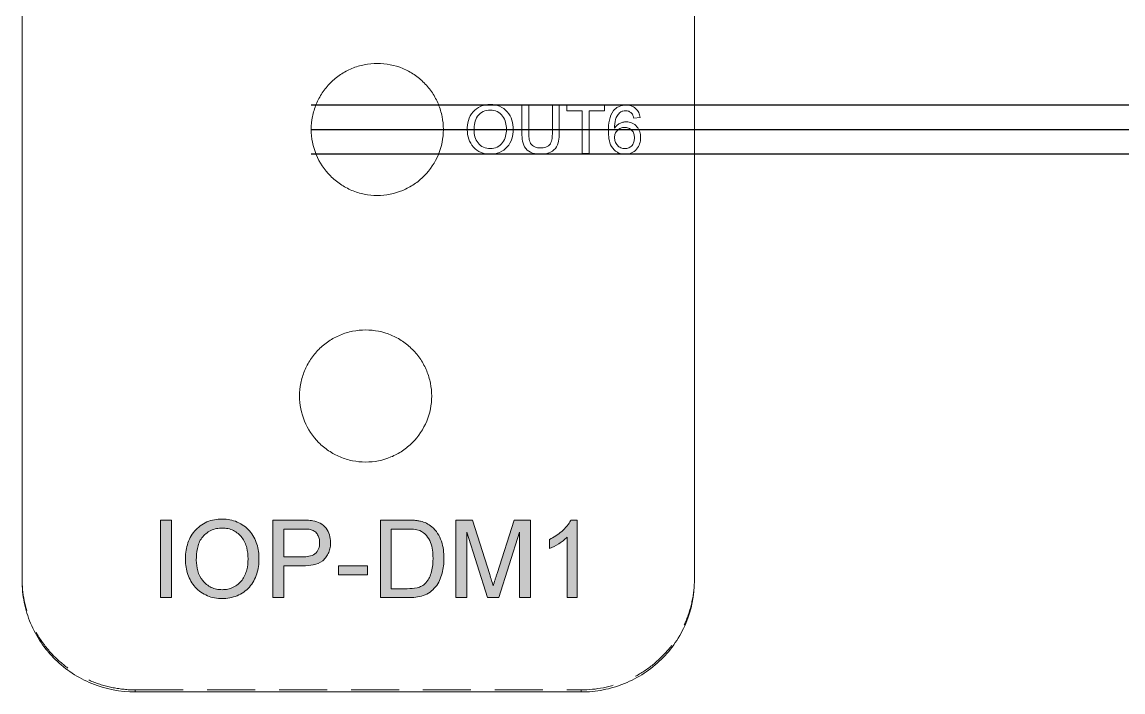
# Model space of a CAD drawing. Header units: millimetres. Extents: x 661 to 1125, y 84 to 277.
# Drawn here: x 1004.51 to 1033.67, y 104.64 to 122.39 of the extents above; entities that cross this region are included whole.
import ezdxf

# ---------------------------------------------------------------- set-up
doc = ezdxf.new("R2010")
doc.units = ezdxf.units.MM
doc.linetypes.add('HIDDEN', pattern=[1.905, 1.27, -0.635])

# ---------------------------------------------------------------- blocks, each defined once
blk = doc.blocks.new('D')
h = blk.add_hatch(color=2)
h.paths.add_polyline_path([(1013.662, 107.744), (1013.662, 107.981), (1012.898, 107.981), (1012.898, 107.744)])
h.paths.add_polyline_path([(1008.183, 109.193), (1008.183, 107.138), (1008.473, 107.138), (1008.473, 109.193)])
edge = h.paths.add_edge_path()
edge.add_line((1017.55, 109.193), (1017.095, 107.776))
edge.add_spline(control_points=[(1017.095, 107.776), (1017.087, 107.749), (1017.078, 107.722), (1017.069, 107.694), (1017.061, 107.667), (1017.053, 107.64), (1017.044, 107.613), (1017.027, 107.558), (1017.01, 107.504), (1016.994, 107.449)], knot_values=[0, 0, 0, 0, 0.000087, 0.000087, 0.000087, 0.000174, 0.000174, 0.000174, 0.000347, 0.000347, 0.000347, 0.000347], degree=3, periodic=0)
edge.add_spline(control_points=[(1016.994, 107.449), (1016.98, 107.5), (1016.964, 107.55), (1016.949, 107.6), (1016.941, 107.626), (1016.933, 107.651), (1016.925, 107.676), (1016.917, 107.701), (1016.909, 107.726), (1016.902, 107.751)], knot_values=[0, 0, 0, 0, 0.00016, 0.00016, 0.00016, 0.00024, 0.00024, 0.00024, 0.000321, 0.000321, 0.000321, 0.000321], degree=3, periodic=0)
edge.add_line((1016.902, 107.751), (1016.442, 109.193))
edge.add_line((1016.442, 109.193), (1016.007, 109.193))
edge.add_line((1016.007, 109.193), (1016.007, 107.138))
edge.add_line((1016.007, 107.138), (1016.296, 107.138))
edge.add_line((1016.296, 107.138), (1016.296, 108.877))
edge.add_line((1016.296, 108.877), (1016.841, 107.138))
edge.add_line((1016.841, 107.138), (1017.144, 107.138))
edge.add_line((1017.144, 107.138), (1017.692, 108.877))
edge.add_line((1017.692, 108.877), (1017.692, 107.138))
edge.add_line((1017.692, 107.138), (1017.982, 107.138))
edge.add_line((1017.982, 107.138), (1017.982, 109.193))
edge.add_line((1017.982, 109.193), (1017.55, 109.193))
edge = h.paths.add_edge_path()
edge.add_line((1011.16, 107.138), (1011.449, 107.138))
edge.add_line((1011.449, 107.138), (1011.449, 107.981))
edge.add_line((1011.449, 107.981), (1011.953, 107.981))
edge.add_spline(control_points=[(1011.953, 107.981), (1012.045, 107.983), (1012.138, 107.987), (1012.319, 108.026), (1012.41, 108.058), (1012.516, 108.144), (1012.546, 108.18), (1012.598, 108.255), (1012.621, 108.294), (1012.655, 108.378), (1012.668, 108.423), (1012.684, 108.512), (1012.686, 108.557), (1012.687, 108.602)], knot_values=[0, 0, 0, 0, 0.25, 0.25, 0.5, 0.5, 0.625, 0.625, 0.75, 0.75, 0.875, 0.875, 1, 1, 1, 1], degree=3, periodic=0)
edge.add_spline(control_points=[(1012.687, 108.602), (1012.686, 108.67), (1012.678, 108.736), (1012.639, 108.864), (1012.608, 108.925), (1012.526, 109.034), (1012.474, 109.078), (1012.353, 109.143), (1012.287, 109.161), (1012.219, 109.174)], knot_values=[0, 0, 0, 0, 0.25, 0.25, 0.5, 0.5, 0.75, 0.75, 1, 1, 1, 1], degree=3, periodic=0)
edge.add_spline(control_points=[(1012.219, 109.174), (1012.194, 109.178), (1012.169, 109.182), (1012.143, 109.184), (1012.118, 109.187), (1012.092, 109.188), (1012.067, 109.189), (1012.016, 109.192), (1011.965, 109.193), (1011.914, 109.193)], knot_values=[0, 0, 0, 0, 0.000076, 0.000076, 0.000076, 0.000153, 0.000153, 0.000153, 0.000305, 0.000305, 0.000305, 0.000305], degree=3, periodic=0)
edge.add_line((1011.914, 109.193), (1011.16, 109.193))
edge.add_line((1011.16, 109.193), (1011.16, 107.138))
edge = h.paths.add_edge_path(flags=16)
edge.add_line((1011.449, 108.218), (1011.449, 108.956))
edge.add_line((1011.449, 108.956), (1011.94, 108.956))
edge.add_spline(control_points=[(1011.94, 108.956), (1012.019, 108.955), (1012.099, 108.957), (1012.177, 108.938)], knot_values=[0, 0, 0, 0, 1, 1, 1, 1], degree=3, periodic=0)
edge.add_spline(control_points=[(1012.177, 108.938), (1012.212, 108.926), (1012.245, 108.91), (1012.302, 108.864), (1012.326, 108.835), (1012.364, 108.772), (1012.377, 108.738), (1012.394, 108.667), (1012.397, 108.631), (1012.398, 108.594)], knot_values=[0, 0, 0, 0, 0.25, 0.25, 0.5, 0.5, 0.75, 0.75, 1, 1, 1, 1], degree=3, periodic=0)
edge.add_spline(control_points=[(1012.398, 108.594), (1012.397, 108.538), (1012.39, 108.482), (1012.35, 108.378), (1012.316, 108.331), (1012.226, 108.263), (1012.17, 108.244), (1012.058, 108.222), (1012.002, 108.219), (1011.945, 108.218)], knot_values=[0, 0, 0, 0, 0.25, 0.25, 0.5, 0.5, 0.75, 0.75, 1, 1, 1, 1], degree=3, periodic=0)
edge.add_line((1011.945, 108.218), (1011.449, 108.218))
edge = h.paths.add_edge_path()
edge.add_line((1014.005, 107.138), (1014.74, 107.138))
edge.add_spline(control_points=[(1014.74, 107.138), (1014.876, 107.14), (1015.011, 107.152), (1015.205, 107.216), (1015.266, 107.244), (1015.377, 107.323), (1015.425, 107.371), (1015.552, 107.529), (1015.606, 107.654), (1015.678, 107.911), (1015.688, 108.043), (1015.69, 108.177)], knot_values=[0, 0, 0, 0, 0.25, 0.25, 0.375, 0.375, 0.5, 0.5, 0.75, 0.75, 1, 1, 1, 1], degree=3, periodic=0)
edge.add_spline(control_points=[(1015.69, 108.177), (1015.689, 108.331), (1015.673, 108.484), (1015.597, 108.705), (1015.565, 108.776), (1015.48, 108.907), (1015.428, 108.965), (1015.369, 109.016)], knot_values=[0, 0, 0, 0, 0.5, 0.5, 0.75, 0.75, 1, 1, 1, 1], degree=3, periodic=0)
edge.add_spline(control_points=[(1015.369, 109.016), (1015.325, 109.051), (1015.279, 109.084), (1015.178, 109.133), (1015.124, 109.149), (1015.07, 109.163)], knot_values=[0, 0, 0, 0, 0.5, 0.5, 1, 1, 1, 1], degree=3, periodic=0)
edge.add_spline(control_points=[(1015.07, 109.163), (1015.04, 109.17), (1015.01, 109.175), (1014.98, 109.179), (1014.95, 109.183), (1014.92, 109.186), (1014.889, 109.188), (1014.829, 109.192), (1014.768, 109.193), (1014.707, 109.193)], knot_values=[0, 0, 0, 0, 0.000091, 0.000091, 0.000091, 0.000183, 0.000183, 0.000183, 0.000365, 0.000365, 0.000365, 0.000365], degree=3, periodic=0)
edge.add_line((1014.707, 109.193), (1014.005, 109.193))
edge.add_line((1014.005, 109.193), (1014.005, 107.138))
edge = h.paths.add_edge_path(flags=16)
edge.add_line((1014.294, 107.375), (1014.294, 108.956))
edge.add_line((1014.294, 108.956), (1014.711, 108.956))
edge.add_spline(control_points=[(1014.711, 108.956), (1014.826, 108.954), (1014.942, 108.953), (1015.05, 108.913)], knot_values=[0, 0, 0, 0, 1, 1, 1, 1], degree=3, periodic=0)
edge.add_spline(control_points=[(1015.05, 108.913), (1015.185, 108.855), (1015.283, 108.736), (1015.389, 108.47), (1015.399, 108.324), (1015.401, 108.181)], knot_values=[0, 0, 0, 0, 0.5, 0.5, 1, 1, 1, 1], degree=3, periodic=0)
edge.add_spline(control_points=[(1015.401, 108.181), (1015.399, 108.064), (1015.392, 107.945), (1015.348, 107.775), (1015.329, 107.72), (1015.29, 107.641), (1015.275, 107.615), (1015.242, 107.566), (1015.223, 107.543), (1015.203, 107.521)], knot_values=[0, 0, 0, 0, 0.5, 0.5, 0.75, 0.75, 0.875, 0.875, 1, 1, 1, 1], degree=3, periodic=0)
edge.add_spline(control_points=[(1015.203, 107.521), (1015.172, 107.491), (1015.138, 107.464), (1015.061, 107.424), (1015.019, 107.41), (1014.893, 107.38), (1014.805, 107.377), (1014.718, 107.375)], knot_values=[0, 0, 0, 0, 0.25, 0.25, 0.5, 0.5, 1, 1, 1, 1], degree=3, periodic=0)
edge.add_line((1014.718, 107.375), (1014.294, 107.375))
edge = h.paths.add_edge_path()
edge.add_spline(control_points=[(1019.051, 109.193), (1019.035, 109.164), (1019.02, 109.135), (1018.984, 109.082), (1018.965, 109.057), (1018.903, 108.983), (1018.857, 108.937), (1018.759, 108.851), (1018.707, 108.812), (1018.598, 108.74), (1018.541, 108.709), (1018.483, 108.679)], knot_values=[0, 0, 0, 0, 0.125, 0.125, 0.25, 0.25, 0.5, 0.5, 0.75, 0.75, 1, 1, 1, 1], degree=3, periodic=0)
edge.add_line((1018.483, 108.679), (1018.483, 108.436))
edge.add_spline(control_points=[(1018.483, 108.436), (1018.57, 108.472), (1018.654, 108.517), (1018.814, 108.617), (1018.889, 108.674), (1018.957, 108.739)], knot_values=[0, 0, 0, 0, 0.5, 0.5, 1, 1, 1, 1], degree=3, periodic=0)
edge.add_line((1018.957, 108.739), (1018.957, 107.138))
edge.add_line((1018.957, 107.138), (1019.22, 107.138))
edge.add_line((1019.22, 107.138), (1019.22, 109.193))
edge.add_line((1019.22, 109.193), (1019.051, 109.193))
edge = h.paths.add_edge_path()
edge.add_spline(control_points=[(1010.791, 108.162), (1010.79, 108.229), (1010.787, 108.296), (1010.768, 108.427), (1010.754, 108.492), (1010.693, 108.683), (1010.629, 108.805), (1010.452, 109.009), (1010.339, 109.088), (1010.153, 109.168), (1010.088, 109.187), (1009.954, 109.214), (1009.886, 109.218), (1009.817, 109.219)], knot_values=[0, 0, 0, 0, 0.125, 0.125, 0.25, 0.25, 0.5, 0.5, 0.75, 0.75, 0.875, 0.875, 1, 1, 1, 1], degree=3, periodic=0)
edge.add_spline(control_points=[(1009.817, 109.219), (1009.748, 109.218), (1009.679, 109.214), (1009.544, 109.189), (1009.477, 109.17), (1009.287, 109.088), (1009.174, 109.004), (1009.041, 108.848), (1009.001, 108.791), (1008.938, 108.67), (1008.914, 108.607), (1008.875, 108.476), (1008.862, 108.409), (1008.845, 108.274), (1008.843, 108.207), (1008.842, 108.138)], knot_values=[0, 0, 0, 0, 0.125, 0.125, 0.25, 0.25, 0.5, 0.5, 0.625, 0.625, 0.75, 0.75, 0.875, 0.875, 1, 1, 1, 1], degree=3, periodic=0)
edge.add_spline(control_points=[(1008.842, 108.138), (1008.843, 108.007), (1008.863, 107.879), (1008.95, 107.631), (1009.014, 107.514), (1009.192, 107.317), (1009.303, 107.239), (1009.486, 107.162), (1009.55, 107.142), (1009.682, 107.118), (1009.749, 107.113), (1009.816, 107.112)], knot_values=[0, 0, 0, 0, 0.25, 0.25, 0.5, 0.5, 0.75, 0.75, 0.875, 0.875, 1, 1, 1, 1], degree=3, periodic=0)
edge.add_spline(control_points=[(1009.816, 107.112), (1009.884, 107.113), (1009.951, 107.118), (1010.083, 107.144), (1010.149, 107.164), (1010.273, 107.216), (1010.333, 107.247), (1010.443, 107.323), (1010.495, 107.369), (1010.626, 107.52), (1010.691, 107.641), (1010.752, 107.831), (1010.767, 107.896), (1010.787, 108.028), (1010.79, 108.095), (1010.791, 108.162)], knot_values=[0, 0, 0, 0, 0.125, 0.125, 0.25, 0.25, 0.375, 0.375, 0.5, 0.5, 0.75, 0.75, 0.875, 0.875, 1, 1, 1, 1], degree=3, periodic=0)
edge = h.paths.add_edge_path(flags=16)
edge.add_spline(control_points=[(1009.131, 108.135), (1009.133, 108.238), (1009.139, 108.34), (1009.18, 108.54), (1009.216, 108.64), (1009.308, 108.765), (1009.345, 108.8), (1009.426, 108.865), (1009.47, 108.893), (1009.563, 108.938), (1009.613, 108.955), (1009.715, 108.977), (1009.767, 108.981), (1009.819, 108.982)], knot_values=[0, 0, 0, 0, 0.25, 0.25, 0.5, 0.5, 0.625, 0.625, 0.75, 0.75, 0.875, 0.875, 1, 1, 1, 1], degree=3, periodic=0)
edge.add_spline(control_points=[(1009.819, 108.982), (1009.87, 108.981), (1009.92, 108.977), (1010.018, 108.955), (1010.067, 108.939), (1010.202, 108.873), (1010.282, 108.808), (1010.4, 108.648), (1010.441, 108.555), (1010.491, 108.363), (1010.5, 108.264), (1010.501, 108.164)], knot_values=[0, 0, 0, 0, 0.125, 0.125, 0.25, 0.25, 0.5, 0.5, 0.75, 0.75, 1, 1, 1, 1], degree=3, periodic=0)
edge.add_spline(control_points=[(1010.501, 108.164), (1010.5, 108.065), (1010.492, 107.967), (1010.444, 107.776), (1010.403, 107.682), (1010.281, 107.523), (1010.201, 107.457), (1010.064, 107.39), (1010.016, 107.375), (1009.917, 107.353), (1009.866, 107.35), (1009.815, 107.349)], knot_values=[0, 0, 0, 0, 0.25, 0.25, 0.5, 0.5, 0.75, 0.75, 0.875, 0.875, 1, 1, 1, 1], degree=3, periodic=0)
edge.add_spline(control_points=[(1009.815, 107.349), (1009.766, 107.35), (1009.717, 107.353), (1009.621, 107.373), (1009.573, 107.389), (1009.44, 107.451), (1009.362, 107.514), (1009.239, 107.664), (1009.194, 107.753), (1009.142, 107.941), (1009.133, 108.038), (1009.131, 108.135)], knot_values=[0, 0, 0, 0, 0.125, 0.125, 0.25, 0.25, 0.5, 0.5, 0.75, 0.75, 1, 1, 1, 1], degree=3, periodic=0)
at = {"color": 2, "linetype": 'Continuous', "lineweight": 15}
for p, q in [((1004.515, 239.48), (1004.515, 107.586)), ((1022.325, 239.48), (1022.325, 107.586)), ((1017.756, 120.188), (1017.756, 119.449)), ((1017.937, 120.188), (1017.756, 120.188)), ((1017.937, 119.458), (1017.937, 120.188)), ((1018.744, 120.188), (1018.562, 120.188)), ((1018.562, 120.188), (1018.562, 119.458)), ((1018.744, 119.449), (1018.744, 120.188)), ((1018.941, 120.188), (1018.941, 120.04)), ((1019.945, 120.188), (1018.941, 120.188)), ((1019.945, 120.04), (1019.945, 120.188)), ((1018.941, 120.04), (1019.353, 120.04)), ((1019.353, 120.04), (1019.353, 118.904)), ((1019.534, 118.904), (1019.534, 120.04)), ((1019.534, 120.04), (1019.945, 120.04)), ((1020.719, 119.842), (1020.884, 119.859)), ((1019.353, 118.904), (1019.534, 118.904)), ((1008.473, 109.193), (1008.183, 109.193)), ((1008.183, 109.193), (1008.183, 107.138)), ((1008.473, 107.138), (1008.473, 109.193)), ((1011.914, 109.193), (1011.16, 109.193)), ((1011.16, 109.193), (1011.16, 107.138)), ((1014.707, 109.193), (1014.005, 109.193)), ((1014.005, 109.193), (1014.005, 107.138)), ((1016.442, 109.193), (1016.007, 109.193)), ((1016.007, 109.193), (1016.007, 107.138)), ((1016.902, 107.751), (1016.442, 109.193)), ((1017.55, 109.193), (1017.095, 107.776)), ((1017.982, 109.193), (1017.55, 109.193)), ((1017.982, 107.138), (1017.982, 109.193)), ((1019.22, 109.193), (1019.051, 109.193)), ((1019.22, 107.138), (1019.22, 109.193)), ((1011.449, 108.218), (1011.449, 108.956)), ((1011.449, 108.956), (1011.94, 108.956)), ((1014.294, 108.956), (1014.711, 108.956)), ((1014.294, 107.375), (1014.294, 108.956)), ((1016.296, 107.138), (1016.296, 108.877)), ((1016.296, 108.877), (1016.841, 107.138)), ((1017.144, 107.138), (1017.692, 108.877)), ((1017.692, 108.877), (1017.692, 107.138)), ((1018.483, 108.679), (1018.483, 108.436)), ((1018.957, 108.739), (1018.957, 107.138)), ((1011.945, 108.218), (1011.449, 108.218)), ((1011.449, 107.138), (1011.449, 107.981)), ((1011.449, 107.981), (1011.953, 107.981)), ((1013.662, 107.981), (1012.898, 107.981)), ((1012.898, 107.981), (1012.898, 107.744)), ((1013.662, 107.744), (1013.662, 107.981)), ((1012.898, 107.744), (1013.662, 107.744)), ((1014.718, 107.375), (1014.294, 107.375)), ((1008.183, 107.138), (1008.473, 107.138)), ((1011.16, 107.138), (1011.449, 107.138)), ((1014.005, 107.138), (1014.74, 107.138)), ((1016.007, 107.138), (1016.296, 107.138)), ((1016.841, 107.138), (1017.144, 107.138)), ((1017.692, 107.138), (1017.982, 107.138)), ((1018.957, 107.138), (1019.22, 107.138)), ((1007.515, 104.638), (1019.325, 104.638))]:
    blk.add_line(p, q, dxfattribs=at)
for p, q in [((1012.175, 120.194), (1125.244, 120.194)), ((1012.175, 119.544), (1125.244, 119.544)), ((1012.175, 118.894), (1125.244, 118.894))]:
    blk.add_line(p, q)
at = {"color": 2, "linetype": 'HIDDEN', "lineweight": 0}
for p, q in [((1007.515, 104.694), (1019.325, 104.694)), ((1007.515, 104.638), (1007.515, 104.694)), ((1019.325, 104.694), (1019.325, 104.638))]:
    blk.add_line(p, q, dxfattribs=at)
at = {"color": 2, "linetype": 'Continuous', "lineweight": 15}
for points, knots in [([(1015.674, 119.543), (1015.674, 119.658), (1015.663, 119.771), (1015.619, 119.993), (1015.586, 120.104), (1015.499, 120.315), (1015.446, 120.415), (1015.32, 120.605), (1015.246, 120.695), (1015.085, 120.857), (1014.998, 120.93), (1014.807, 121.059), (1014.704, 121.114), (1014.387, 121.246), (1014.155, 121.293), (1013.811, 121.293), (1013.694, 121.281), (1013.468, 121.236), (1013.359, 121.203), (1013.146, 121.114), (1013.043, 121.059), (1012.853, 120.931), (1012.765, 120.859), (1012.602, 120.695), (1012.53, 120.606), (1012.404, 120.417), (1012.35, 120.315), (1012.263, 120.103), (1012.231, 119.995), (1012.186, 119.772), (1012.175, 119.657), (1012.175, 119.317), (1012.22, 119.088), (1012.393, 118.669), (1012.522, 118.474), (1012.762, 118.231), (1012.852, 118.157), (1013.042, 118.028), (1013.143, 117.974), (1013.355, 117.885), (1013.467, 117.851), (1013.692, 117.806), (1013.806, 117.794), (1014.154, 117.794), (1014.384, 117.84), (1014.703, 117.973), (1014.804, 118.027), (1014.994, 118.155), (1015.084, 118.229), (1015.326, 118.472), (1015.455, 118.667), (1015.628, 119.086), (1015.674, 119.314), (1015.674, 119.543)], [0, 0, 0, 0, 0.03125, 0.03125, 0.0625, 0.0625, 0.09375, 0.09375, 0.125, 0.125, 0.15625, 0.15625, 0.1875, 0.1875, 0.25, 0.25, 0.28125, 0.28125, 0.3125, 0.3125, 0.34375, 0.34375, 0.375, 0.375, 0.40625, 0.40625, 0.4375, 0.4375, 0.46875, 0.46875, 0.5, 0.5, 0.5625, 0.5625, 0.625, 0.625, 0.65625, 0.65625, 0.6875, 0.6875, 0.71875, 0.71875, 0.75, 0.75, 0.8125, 0.8125, 0.84375, 0.84375, 0.875, 0.875, 0.9375, 0.9375, 1, 1, 1, 1]), ([(1016.917, 120.205), (1016.83, 120.203), (1016.744, 120.19), (1016.586, 120.123), (1016.515, 120.07), (1016.404, 119.941), (1016.364, 119.863), (1016.316, 119.699), (1016.308, 119.614), (1016.307, 119.529)], [0, 0, 0, 0, 0.25, 0.25, 0.5, 0.5, 0.75, 0.75, 1, 1, 1, 1]), ([(1017.525, 119.544), (1017.524, 119.628), (1017.515, 119.71), (1017.464, 119.87), (1017.424, 119.946), (1017.313, 120.073), (1017.243, 120.123), (1017.088, 120.189), (1017.002, 120.203), (1016.917, 120.205)], [0, 0, 0, 0, 0.25, 0.25, 0.5, 0.5, 0.75, 0.75, 1, 1, 1, 1]), ([(1020.513, 120.188), (1020.451, 120.186), (1020.388, 120.177), (1020.303, 120.141), (1020.275, 120.125), (1020.226, 120.088), (1020.205, 120.065), (1020.184, 120.042)], [0, 0, 0, 0, 0.5, 0.5, 0.75, 0.75, 1, 1, 1, 1]), ([(1020.884, 119.859), (1020.877, 119.904), (1020.867, 119.948), (1020.829, 120.03), (1020.802, 120.068), (1020.733, 120.13), (1020.693, 120.153), (1020.606, 120.182), (1020.559, 120.187), (1020.513, 120.188)], [0, 0, 0, 0, 0.25, 0.25, 0.5, 0.5, 0.75, 0.75, 1, 1, 1, 1]), ([(1016.488, 119.527), (1016.489, 119.591), (1016.493, 119.655), (1016.519, 119.78), (1016.541, 119.843), (1016.618, 119.947), (1016.671, 119.987), (1016.787, 120.043), (1016.853, 120.055), (1016.918, 120.056)], [0, 0, 0, 0, 0.25, 0.25, 0.5, 0.5, 0.75, 0.75, 1, 1, 1, 1]), ([(1016.918, 120.056), (1016.981, 120.055), (1017.044, 120.043), (1017.157, 119.988), (1017.207, 119.948), (1017.281, 119.848), (1017.307, 119.79), (1017.338, 119.669), (1017.344, 119.607), (1017.344, 119.545)], [0, 0, 0, 0, 0.25, 0.25, 0.5, 0.5, 0.75, 0.75, 1, 1, 1, 1]), ([(1020.184, 120.042), (1020.124, 119.968), (1020.09, 119.879), (1020.051, 119.694), (1020.045, 119.599), (1020.044, 119.505)], [0, 0, 0, 0, 0.5, 0.5, 1, 1, 1, 1]), ([(1020.209, 119.574), (1020.21, 119.653), (1020.214, 119.732), (1020.246, 119.844), (1020.262, 119.881), (1020.304, 119.947), (1020.331, 119.976), (1020.362, 120.002)], [0, 0, 0, 0, 0.5, 0.5, 0.75, 0.75, 1, 1, 1, 1]), ([(1020.362, 120.002), (1020.373, 120.008), (1020.384, 120.014), (1020.395, 120.018), (1020.406, 120.023), (1020.418, 120.027), (1020.43, 120.03), (1020.453, 120.037), (1020.478, 120.039), (1020.502, 120.04)], [0, 0, 0, 0, 0.0000368946, 0.0000368946, 0.0000368946, 0.000073937, 0.000073937, 0.000073937, 0.0001476186, 0.0001476186, 0.0001476186, 0.0001476186]), ([(1020.502, 120.04), (1020.532, 120.039), (1020.561, 120.035), (1020.615, 120.012), (1020.639, 119.994), (1020.66, 119.974)], [0, 0, 0, 0, 0.5, 0.5, 1, 1, 1, 1]), ([(1020.66, 119.974), (1020.667, 119.965), (1020.675, 119.955), (1020.681, 119.945), (1020.688, 119.934), (1020.693, 119.923), (1020.697, 119.912), (1020.702, 119.901), (1020.706, 119.889), (1020.71, 119.878), (1020.713, 119.866), (1020.716, 119.854), (1020.719, 119.842)], [0, 0, 0, 0, 0.0000367434, 0.0000367434, 0.0000367434, 0.0000735262, 0.0000735262, 0.0000735262, 0.0001103453, 0.0001103453, 0.0001103453, 0.0001474162, 0.0001474162, 0.0001474162, 0.0001474162]), ([(1020.521, 119.744), (1020.49, 119.743), (1020.459, 119.74), (1020.399, 119.725), (1020.37, 119.714), (1020.316, 119.685), (1020.291, 119.667), (1020.245, 119.624), (1020.227, 119.599), (1020.209, 119.574)], [0, 0, 0, 0, 0.25, 0.25, 0.5, 0.5, 0.75, 0.75, 1, 1, 1, 1]), ([(1020.209, 119.33), (1020.21, 119.365), (1020.214, 119.399), (1020.238, 119.464), (1020.258, 119.494), (1020.308, 119.544), (1020.338, 119.564), (1020.404, 119.59), (1020.44, 119.595), (1020.475, 119.595)], [0, 0, 0, 0, 0.25, 0.25, 0.5, 0.5, 0.75, 0.75, 1, 1, 1, 1]), ([(1020.475, 119.595), (1020.511, 119.595), (1020.546, 119.591), (1020.614, 119.566), (1020.644, 119.545), (1020.693, 119.493), (1020.71, 119.461), (1020.732, 119.393), (1020.735, 119.357), (1020.736, 119.322)], [0, 0, 0, 0, 0.25, 0.25, 0.5, 0.5, 0.75, 0.75, 1, 1, 1, 1]), ([(1020.9, 119.327), (1020.899, 119.379), (1020.893, 119.431), (1020.861, 119.53), (1020.835, 119.576), (1020.765, 119.656), (1020.723, 119.688), (1020.627, 119.733), (1020.574, 119.742), (1020.521, 119.744)], [0, 0, 0, 0, 0.25, 0.25, 0.5, 0.5, 0.75, 0.75, 1, 1, 1, 1]), ([(1016.307, 119.529), (1016.308, 119.447), (1016.32, 119.366), (1016.375, 119.211), (1016.415, 119.138), (1016.526, 119.015), (1016.596, 118.967), (1016.748, 118.903), (1016.832, 118.889), (1016.916, 118.887)], [0, 0, 0, 0, 0.25, 0.25, 0.5, 0.5, 0.75, 0.75, 1, 1, 1, 1]), ([(1016.915, 119.036), (1016.854, 119.037), (1016.792, 119.047), (1016.681, 119.099), (1016.632, 119.138), (1016.555, 119.232), (1016.527, 119.288), (1016.495, 119.405), (1016.489, 119.466), (1016.488, 119.527)], [0, 0, 0, 0, 0.25, 0.25, 0.5, 0.5, 0.75, 0.75, 1, 1, 1, 1]), ([(1017.344, 119.545), (1017.343, 119.483), (1017.338, 119.422), (1017.309, 119.302), (1017.283, 119.244), (1017.206, 119.144), (1017.156, 119.103), (1017.042, 119.047), (1016.979, 119.037), (1016.915, 119.036)], [0, 0, 0, 0, 0.25, 0.25, 0.5, 0.5, 0.75, 0.75, 1, 1, 1, 1]), ([(1016.916, 118.887), (1017.001, 118.889), (1017.085, 118.903), (1017.24, 118.969), (1017.312, 119.016), (1017.422, 119.142), (1017.463, 119.218), (1017.514, 119.376), (1017.524, 119.46), (1017.525, 119.544)], [0, 0, 0, 0, 0.25, 0.25, 0.5, 0.5, 0.75, 0.75, 1, 1, 1, 1]), ([(1017.756, 119.449), (1017.756, 119.377), (1017.76, 119.305), (1017.787, 119.164), (1017.812, 119.093), (1017.903, 118.981), (1017.968, 118.941), (1018.106, 118.895), (1018.179, 118.889), (1018.253, 118.887)], [0, 0, 0, 0, 0.25, 0.25, 0.5, 0.5, 0.75, 0.75, 1, 1, 1, 1]), ([(1018.239, 119.052), (1018.189, 119.053), (1018.139, 119.06), (1018.05, 119.099), (1018.011, 119.132), (1017.96, 119.216), (1017.95, 119.265), (1017.938, 119.361), (1017.937, 119.409), (1017.937, 119.458)], [0, 0, 0, 0, 0.25, 0.25, 0.5, 0.5, 0.75, 0.75, 1, 1, 1, 1]), ([(1018.562, 119.458), (1018.562, 119.407), (1018.56, 119.357), (1018.546, 119.257), (1018.534, 119.207), (1018.482, 119.121), (1018.438, 119.09), (1018.341, 119.057), (1018.29, 119.053), (1018.239, 119.052)], [0, 0, 0, 0, 0.25, 0.25, 0.5, 0.5, 0.75, 0.75, 1, 1, 1, 1]), ([(1018.253, 118.887), (1018.325, 118.888), (1018.397, 118.896), (1018.535, 118.944), (1018.596, 118.987), (1018.687, 119.096), (1018.713, 119.166), (1018.74, 119.307), (1018.743, 119.378), (1018.744, 119.449)], [0, 0, 0, 0, 0.25, 0.25, 0.5, 0.5, 0.75, 0.75, 1, 1, 1, 1]), ([(1020.044, 119.505), (1020.045, 119.433), (1020.049, 119.361), (1020.073, 119.219), (1020.093, 119.15), (1020.166, 119.025), (1020.22, 118.973), (1020.315, 118.921), (1020.35, 118.908), (1020.421, 118.891), (1020.458, 118.888), (1020.494, 118.887)], [0, 0, 0, 0, 0.25, 0.25, 0.5, 0.5, 0.75, 0.75, 0.875, 0.875, 1, 1, 1, 1]), ([(1020.482, 119.036), (1020.444, 119.037), (1020.406, 119.042), (1020.337, 119.072), (1020.307, 119.095), (1020.258, 119.152), (1020.24, 119.186), (1020.215, 119.255), (1020.21, 119.293), (1020.209, 119.33)], [0, 0, 0, 0, 0.25, 0.25, 0.5, 0.5, 0.75, 0.75, 1, 1, 1, 1]), ([(1020.736, 119.322), (1020.735, 119.286), (1020.732, 119.25), (1020.712, 119.182), (1020.696, 119.149), (1020.65, 119.094), (1020.62, 119.071), (1020.555, 119.042), (1020.518, 119.037), (1020.482, 119.036)], [0, 0, 0, 0, 0.25, 0.25, 0.5, 0.5, 0.75, 0.75, 1, 1, 1, 1]), ([(1020.494, 118.887), (1020.551, 118.888), (1020.607, 118.897), (1020.71, 118.942), (1020.757, 118.976), (1020.828, 119.061), (1020.855, 119.11), (1020.892, 119.216), (1020.898, 119.271), (1020.9, 119.327)], [0, 0, 0, 0, 0.25, 0.25, 0.5, 0.5, 0.75, 0.75, 1, 1, 1, 1]), ([(1015.365, 112.48), (1015.365, 112.595), (1015.353, 112.708), (1015.31, 112.93), (1015.277, 113.04), (1015.19, 113.252), (1015.137, 113.352), (1015.011, 113.542), (1014.937, 113.632), (1014.776, 113.794), (1014.689, 113.867), (1014.498, 113.996), (1014.395, 114.051), (1014.078, 114.184), (1013.846, 114.23), (1013.501, 114.231), (1013.384, 114.219), (1013.158, 114.174), (1013.048, 114.14), (1012.835, 114.052), (1012.732, 113.996), (1012.542, 113.868), (1012.454, 113.796), (1012.291, 113.631), (1012.219, 113.543), (1012.094, 113.353), (1012.039, 113.251), (1011.953, 113.04), (1011.92, 112.932), (1011.876, 112.709), (1011.865, 112.594), (1011.865, 112.254), (1011.91, 112.026), (1012.082, 111.606), (1012.211, 111.411), (1012.451, 111.168), (1012.541, 111.094), (1012.732, 110.965), (1012.832, 110.911), (1013.044, 110.822), (1013.156, 110.788), (1013.382, 110.742), (1013.496, 110.731), (1013.844, 110.73), (1014.074, 110.776), (1014.394, 110.909), (1014.495, 110.964), (1014.685, 111.092), (1014.775, 111.166), (1015.017, 111.409), (1015.146, 111.604), (1015.319, 112.023), (1015.365, 112.251), (1015.365, 112.48)], [0, 0, 0, 0, 0.03125, 0.03125, 0.0625, 0.0625, 0.09375, 0.09375, 0.125, 0.125, 0.15625, 0.15625, 0.1875, 0.1875, 0.25, 0.25, 0.28125, 0.28125, 0.3125, 0.3125, 0.34375, 0.34375, 0.375, 0.375, 0.40625, 0.40625, 0.4375, 0.4375, 0.46875, 0.46875, 0.5, 0.5, 0.5625, 0.5625, 0.625, 0.625, 0.65625, 0.65625, 0.6875, 0.6875, 0.71875, 0.71875, 0.75, 0.75, 0.8125, 0.8125, 0.84375, 0.84375, 0.875, 0.875, 0.9375, 0.9375, 1, 1, 1, 1]), ([(1009.817, 109.219), (1009.748, 109.218), (1009.679, 109.214), (1009.544, 109.189), (1009.477, 109.17), (1009.287, 109.088), (1009.174, 109.004), (1009.041, 108.848), (1009.001, 108.791), (1008.938, 108.67), (1008.914, 108.607), (1008.875, 108.476), (1008.862, 108.409), (1008.845, 108.274), (1008.843, 108.207), (1008.842, 108.138)], [0, 0, 0, 0, 0.125, 0.125, 0.25, 0.25, 0.5, 0.5, 0.625, 0.625, 0.75, 0.75, 0.875, 0.875, 1, 1, 1, 1]), ([(1010.791, 108.162), (1010.79, 108.229), (1010.787, 108.296), (1010.768, 108.427), (1010.754, 108.492), (1010.693, 108.683), (1010.629, 108.805), (1010.452, 109.009), (1010.339, 109.088), (1010.153, 109.168), (1010.088, 109.187), (1009.954, 109.214), (1009.886, 109.218), (1009.817, 109.219)], [0, 0, 0, 0, 0.125, 0.125, 0.25, 0.25, 0.5, 0.5, 0.75, 0.75, 0.875, 0.875, 1, 1, 1, 1]), ([(1012.219, 109.174), (1012.194, 109.178), (1012.169, 109.182), (1012.143, 109.184), (1012.118, 109.187), (1012.092, 109.188), (1012.067, 109.189), (1012.016, 109.192), (1011.965, 109.193), (1011.914, 109.193)], [0, 0, 0, 0, 0.0000764783, 0.0000764783, 0.0000764783, 0.0001529307, 0.0001529307, 0.0001529307, 0.0003054867, 0.0003054867, 0.0003054867, 0.0003054867]), ([(1012.687, 108.602), (1012.686, 108.67), (1012.678, 108.736), (1012.639, 108.864), (1012.608, 108.925), (1012.526, 109.034), (1012.474, 109.078), (1012.353, 109.143), (1012.287, 109.161), (1012.219, 109.174)], [0, 0, 0, 0, 0.25, 0.25, 0.5, 0.5, 0.75, 0.75, 1, 1, 1, 1]), ([(1015.07, 109.163), (1015.04, 109.17), (1015.01, 109.175), (1014.98, 109.179), (1014.95, 109.183), (1014.92, 109.186), (1014.889, 109.188), (1014.829, 109.192), (1014.768, 109.193), (1014.707, 109.193)], [0, 0, 0, 0, 0.0000913802, 0.0000913802, 0.0000913802, 0.0001826073, 0.0001826073, 0.0001826073, 0.000364706, 0.000364706, 0.000364706, 0.000364706]), ([(1015.369, 109.016), (1015.325, 109.051), (1015.279, 109.084), (1015.178, 109.133), (1015.124, 109.149), (1015.07, 109.163)], [0, 0, 0, 0, 0.5, 0.5, 1, 1, 1, 1]), ([(1019.051, 109.193), (1019.035, 109.164), (1019.02, 109.135), (1018.984, 109.082), (1018.965, 109.057), (1018.903, 108.983), (1018.857, 108.937), (1018.759, 108.851), (1018.707, 108.812), (1018.598, 108.74), (1018.541, 108.709), (1018.483, 108.679)], [0, 0, 0, 0, 0.125, 0.125, 0.25, 0.25, 0.5, 0.5, 0.75, 0.75, 1, 1, 1, 1]), ([(1009.131, 108.135), (1009.133, 108.238), (1009.139, 108.34), (1009.18, 108.54), (1009.216, 108.64), (1009.308, 108.765), (1009.345, 108.8), (1009.426, 108.865), (1009.47, 108.893), (1009.563, 108.938), (1009.613, 108.955), (1009.715, 108.977), (1009.767, 108.981), (1009.819, 108.982)], [0, 0, 0, 0, 0.25, 0.25, 0.5, 0.5, 0.625, 0.625, 0.75, 0.75, 0.875, 0.875, 1, 1, 1, 1]), ([(1009.819, 108.982), (1009.87, 108.981), (1009.92, 108.977), (1010.018, 108.955), (1010.067, 108.939), (1010.202, 108.873), (1010.282, 108.808), (1010.4, 108.648), (1010.441, 108.555), (1010.491, 108.363), (1010.5, 108.264), (1010.501, 108.164)], [0, 0, 0, 0, 0.125, 0.125, 0.25, 0.25, 0.5, 0.5, 0.75, 0.75, 1, 1, 1, 1]), ([(1012.177, 108.938), (1012.212, 108.926), (1012.245, 108.91), (1012.302, 108.864), (1012.326, 108.835), (1012.364, 108.772), (1012.377, 108.738), (1012.394, 108.667), (1012.397, 108.631), (1012.398, 108.594)], [0, 0, 0, 0, 0.25, 0.25, 0.5, 0.5, 0.75, 0.75, 1, 1, 1, 1]), ([(1015.05, 108.913), (1015.185, 108.855), (1015.283, 108.736), (1015.389, 108.47), (1015.399, 108.324), (1015.401, 108.181)], [0, 0, 0, 0, 0.5, 0.5, 1, 1, 1, 1]), ([(1015.69, 108.177), (1015.689, 108.331), (1015.673, 108.484), (1015.597, 108.705), (1015.565, 108.776), (1015.48, 108.907), (1015.428, 108.965), (1015.369, 109.016)], [0, 0, 0, 0, 0.5, 0.5, 0.75, 0.75, 1, 1, 1, 1]), ([(1012.398, 108.594), (1012.397, 108.538), (1012.39, 108.482), (1012.35, 108.378), (1012.316, 108.331), (1012.226, 108.263), (1012.17, 108.244), (1012.058, 108.222), (1012.002, 108.219), (1011.945, 108.218)], [0, 0, 0, 0, 0.25, 0.25, 0.5, 0.5, 0.75, 0.75, 1, 1, 1, 1]), ([(1011.953, 107.981), (1012.045, 107.983), (1012.138, 107.987), (1012.319, 108.026), (1012.41, 108.058), (1012.516, 108.144), (1012.546, 108.18), (1012.598, 108.255), (1012.621, 108.294), (1012.655, 108.378), (1012.668, 108.423), (1012.684, 108.512), (1012.686, 108.557), (1012.687, 108.602)], [0, 0, 0, 0, 0.25, 0.25, 0.5, 0.5, 0.625, 0.625, 0.75, 0.75, 0.875, 0.875, 1, 1, 1, 1]), ([(1018.483, 108.436), (1018.57, 108.472), (1018.654, 108.517), (1018.814, 108.617), (1018.889, 108.674), (1018.957, 108.739)], [0, 0, 0, 0, 0.5, 0.5, 1, 1, 1, 1]), ([(1008.842, 108.138), (1008.843, 108.007), (1008.863, 107.879), (1008.95, 107.631), (1009.014, 107.514), (1009.192, 107.317), (1009.303, 107.239), (1009.486, 107.162), (1009.55, 107.142), (1009.682, 107.118), (1009.749, 107.113), (1009.816, 107.112)], [0, 0, 0, 0, 0.25, 0.25, 0.5, 0.5, 0.75, 0.75, 0.875, 0.875, 1, 1, 1, 1]), ([(1009.815, 107.349), (1009.766, 107.35), (1009.717, 107.353), (1009.621, 107.373), (1009.573, 107.389), (1009.44, 107.451), (1009.362, 107.514), (1009.239, 107.664), (1009.194, 107.753), (1009.142, 107.941), (1009.133, 108.038), (1009.131, 108.135)], [0, 0, 0, 0, 0.125, 0.125, 0.25, 0.25, 0.5, 0.5, 0.75, 0.75, 1, 1, 1, 1]), ([(1010.501, 108.164), (1010.5, 108.065), (1010.492, 107.967), (1010.444, 107.776), (1010.403, 107.682), (1010.281, 107.523), (1010.201, 107.457), (1010.064, 107.39), (1010.016, 107.375), (1009.917, 107.353), (1009.866, 107.35), (1009.815, 107.349)], [0, 0, 0, 0, 0.25, 0.25, 0.5, 0.5, 0.75, 0.75, 0.875, 0.875, 1, 1, 1, 1]), ([(1009.816, 107.112), (1009.884, 107.113), (1009.951, 107.118), (1010.083, 107.144), (1010.149, 107.164), (1010.273, 107.216), (1010.333, 107.247), (1010.443, 107.323), (1010.495, 107.369), (1010.626, 107.52), (1010.691, 107.641), (1010.752, 107.831), (1010.767, 107.896), (1010.787, 108.028), (1010.79, 108.095), (1010.791, 108.162)], [0, 0, 0, 0, 0.125, 0.125, 0.25, 0.25, 0.375, 0.375, 0.5, 0.5, 0.75, 0.75, 0.875, 0.875, 1, 1, 1, 1]), ([(1014.74, 107.138), (1014.876, 107.14), (1015.011, 107.152), (1015.205, 107.216), (1015.266, 107.244), (1015.377, 107.323), (1015.425, 107.371), (1015.552, 107.529), (1015.606, 107.654), (1015.678, 107.911), (1015.688, 108.043), (1015.69, 108.177)], [0, 0, 0, 0, 0.25, 0.25, 0.375, 0.375, 0.5, 0.5, 0.75, 0.75, 1, 1, 1, 1]), ([(1015.401, 108.181), (1015.399, 108.064), (1015.392, 107.945), (1015.348, 107.775), (1015.329, 107.72), (1015.29, 107.641), (1015.275, 107.615), (1015.242, 107.566), (1015.223, 107.543), (1015.203, 107.521)], [0, 0, 0, 0, 0.5, 0.5, 0.75, 0.75, 0.875, 0.875, 1, 1, 1, 1]), ([(1016.994, 107.449), (1016.98, 107.5), (1016.964, 107.55), (1016.949, 107.6), (1016.941, 107.626), (1016.933, 107.651), (1016.925, 107.676), (1016.917, 107.701), (1016.909, 107.726), (1016.902, 107.751)], [0, 0, 0, 0, 0.000160269, 0.000160269, 0.000160269, 0.0002404157, 0.0002404157, 0.0002404157, 0.0003205627, 0.0003205627, 0.0003205627, 0.0003205627]), ([(1017.095, 107.776), (1017.087, 107.749), (1017.078, 107.722), (1017.069, 107.694), (1017.061, 107.667), (1017.053, 107.64), (1017.044, 107.613), (1017.027, 107.558), (1017.01, 107.504), (1016.994, 107.449)], [0, 0, 0, 0, 0.0000867464, 0.0000867464, 0.0000867464, 0.0001735004, 0.0001735004, 0.0001735004, 0.0003470017, 0.0003470017, 0.0003470017, 0.0003470017]), ([(1004.515, 107.586), (1004.515, 107.392), (1004.534, 107.2), (1004.61, 106.823), (1004.668, 106.636), (1004.818, 106.279), (1004.91, 106.11), (1005.128, 105.79), (1005.254, 105.638), (1005.531, 105.366), (1005.682, 105.244), (1006.009, 105.029), (1006.184, 104.937), (1006.725, 104.716), (1007.118, 104.638), (1007.515, 104.638)], [0, 0, 0, 0, 0.125, 0.125, 0.25, 0.25, 0.375, 0.375, 0.5, 0.5, 0.625, 0.625, 0.75, 0.75, 1, 1, 1, 1]), ([(1015.203, 107.521), (1015.172, 107.491), (1015.138, 107.464), (1015.061, 107.424), (1015.019, 107.41), (1014.893, 107.38), (1014.805, 107.377), (1014.718, 107.375)], [0, 0, 0, 0, 0.25, 0.25, 0.5, 0.5, 1, 1, 1, 1]), ([(1019.325, 104.638), (1019.523, 104.638), (1019.717, 104.657), (1020.101, 104.732), (1020.291, 104.789), (1020.654, 104.936), (1020.826, 105.027), (1021.152, 105.241), (1021.307, 105.365), (1021.584, 105.637), (1021.708, 105.785), (1021.927, 106.107), (1022.02, 106.278), (1022.245, 106.81), (1022.325, 107.197), (1022.325, 107.586)], [0, 0, 0, 0, 0.125, 0.125, 0.25, 0.25, 0.375, 0.375, 0.5, 0.5, 0.625, 0.625, 0.75, 0.75, 1, 1, 1, 1])]:
    blk.add_open_spline(points, degree=3, knots=knots, dxfattribs=at)
for points in [[(1011.94, 108.956), (1012.019, 108.955), (1012.099, 108.957), (1012.177, 108.938)], [(1014.711, 108.956), (1014.826, 108.954), (1014.942, 108.953), (1015.05, 108.913)]]:
    blk.add_open_spline(points, degree=3, dxfattribs=at)
at = {"color": 2, "linetype": 'HIDDEN', "lineweight": 0}
for points in [[(1007.515, 104.694), (1007.317, 104.694), (1007.122, 104.714), (1006.739, 104.788), (1006.548, 104.845), (1006.185, 104.993), (1006.013, 105.083), (1005.687, 105.297), (1005.532, 105.421), (1005.256, 105.693), (1005.131, 105.841), (1004.912, 106.163), (1004.819, 106.334), (1004.594, 106.866), (1004.515, 107.253), (1004.515, 107.643)], [(1022.325, 107.643), (1022.325, 107.448), (1022.305, 107.256), (1022.229, 106.88), (1022.171, 106.693), (1022.021, 106.336), (1021.929, 106.166), (1021.712, 105.846), (1021.585, 105.694), (1021.308, 105.423), (1021.158, 105.301), (1020.83, 105.085), (1020.655, 104.993), (1020.114, 104.773), (1019.721, 104.694), (1019.325, 104.694)]]:
    blk.add_open_spline(points, degree=3, knots=[0, 0, 0, 0, 0.125, 0.125, 0.25, 0.25, 0.375, 0.375, 0.5, 0.5, 0.625, 0.625, 0.75, 0.75, 1, 1, 1, 1], dxfattribs=at)

msp = doc.modelspace()

# ---------------------------------------------------------------- block references
msp.add_blockref('D', (0, 0))

doc.saveas('drawing.dxf')
